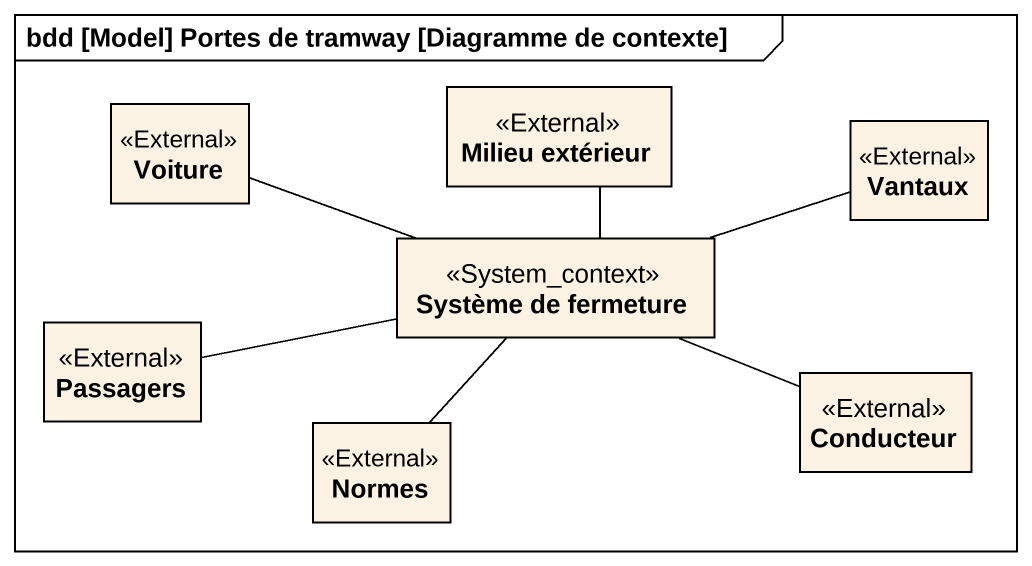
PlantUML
@startuml
mainframe bdd [Model] Portes de tramway [Diagramme de contexte]
hide circle
hide empty members
class Voiture <<External>>
class "Milieu extérieur" as Milieu_extérieur <<External>>
class Vantaux <<External>>
class "Système de fermeture" as Système_de_fermeture <<System_context>>
class Passagers <<External>>
class Normes <<External>>
class Conducteur <<External>>
Voiture -right- Système_de_fermeture
Vantaux -left- Système_de_fermeture
Système_de_fermeture -up- Milieu_extérieur
Système_de_fermeture -left- Passagers
Système_de_fermeture -right- Conducteur
Normes -up- Système_de_fermeture
@enduml
